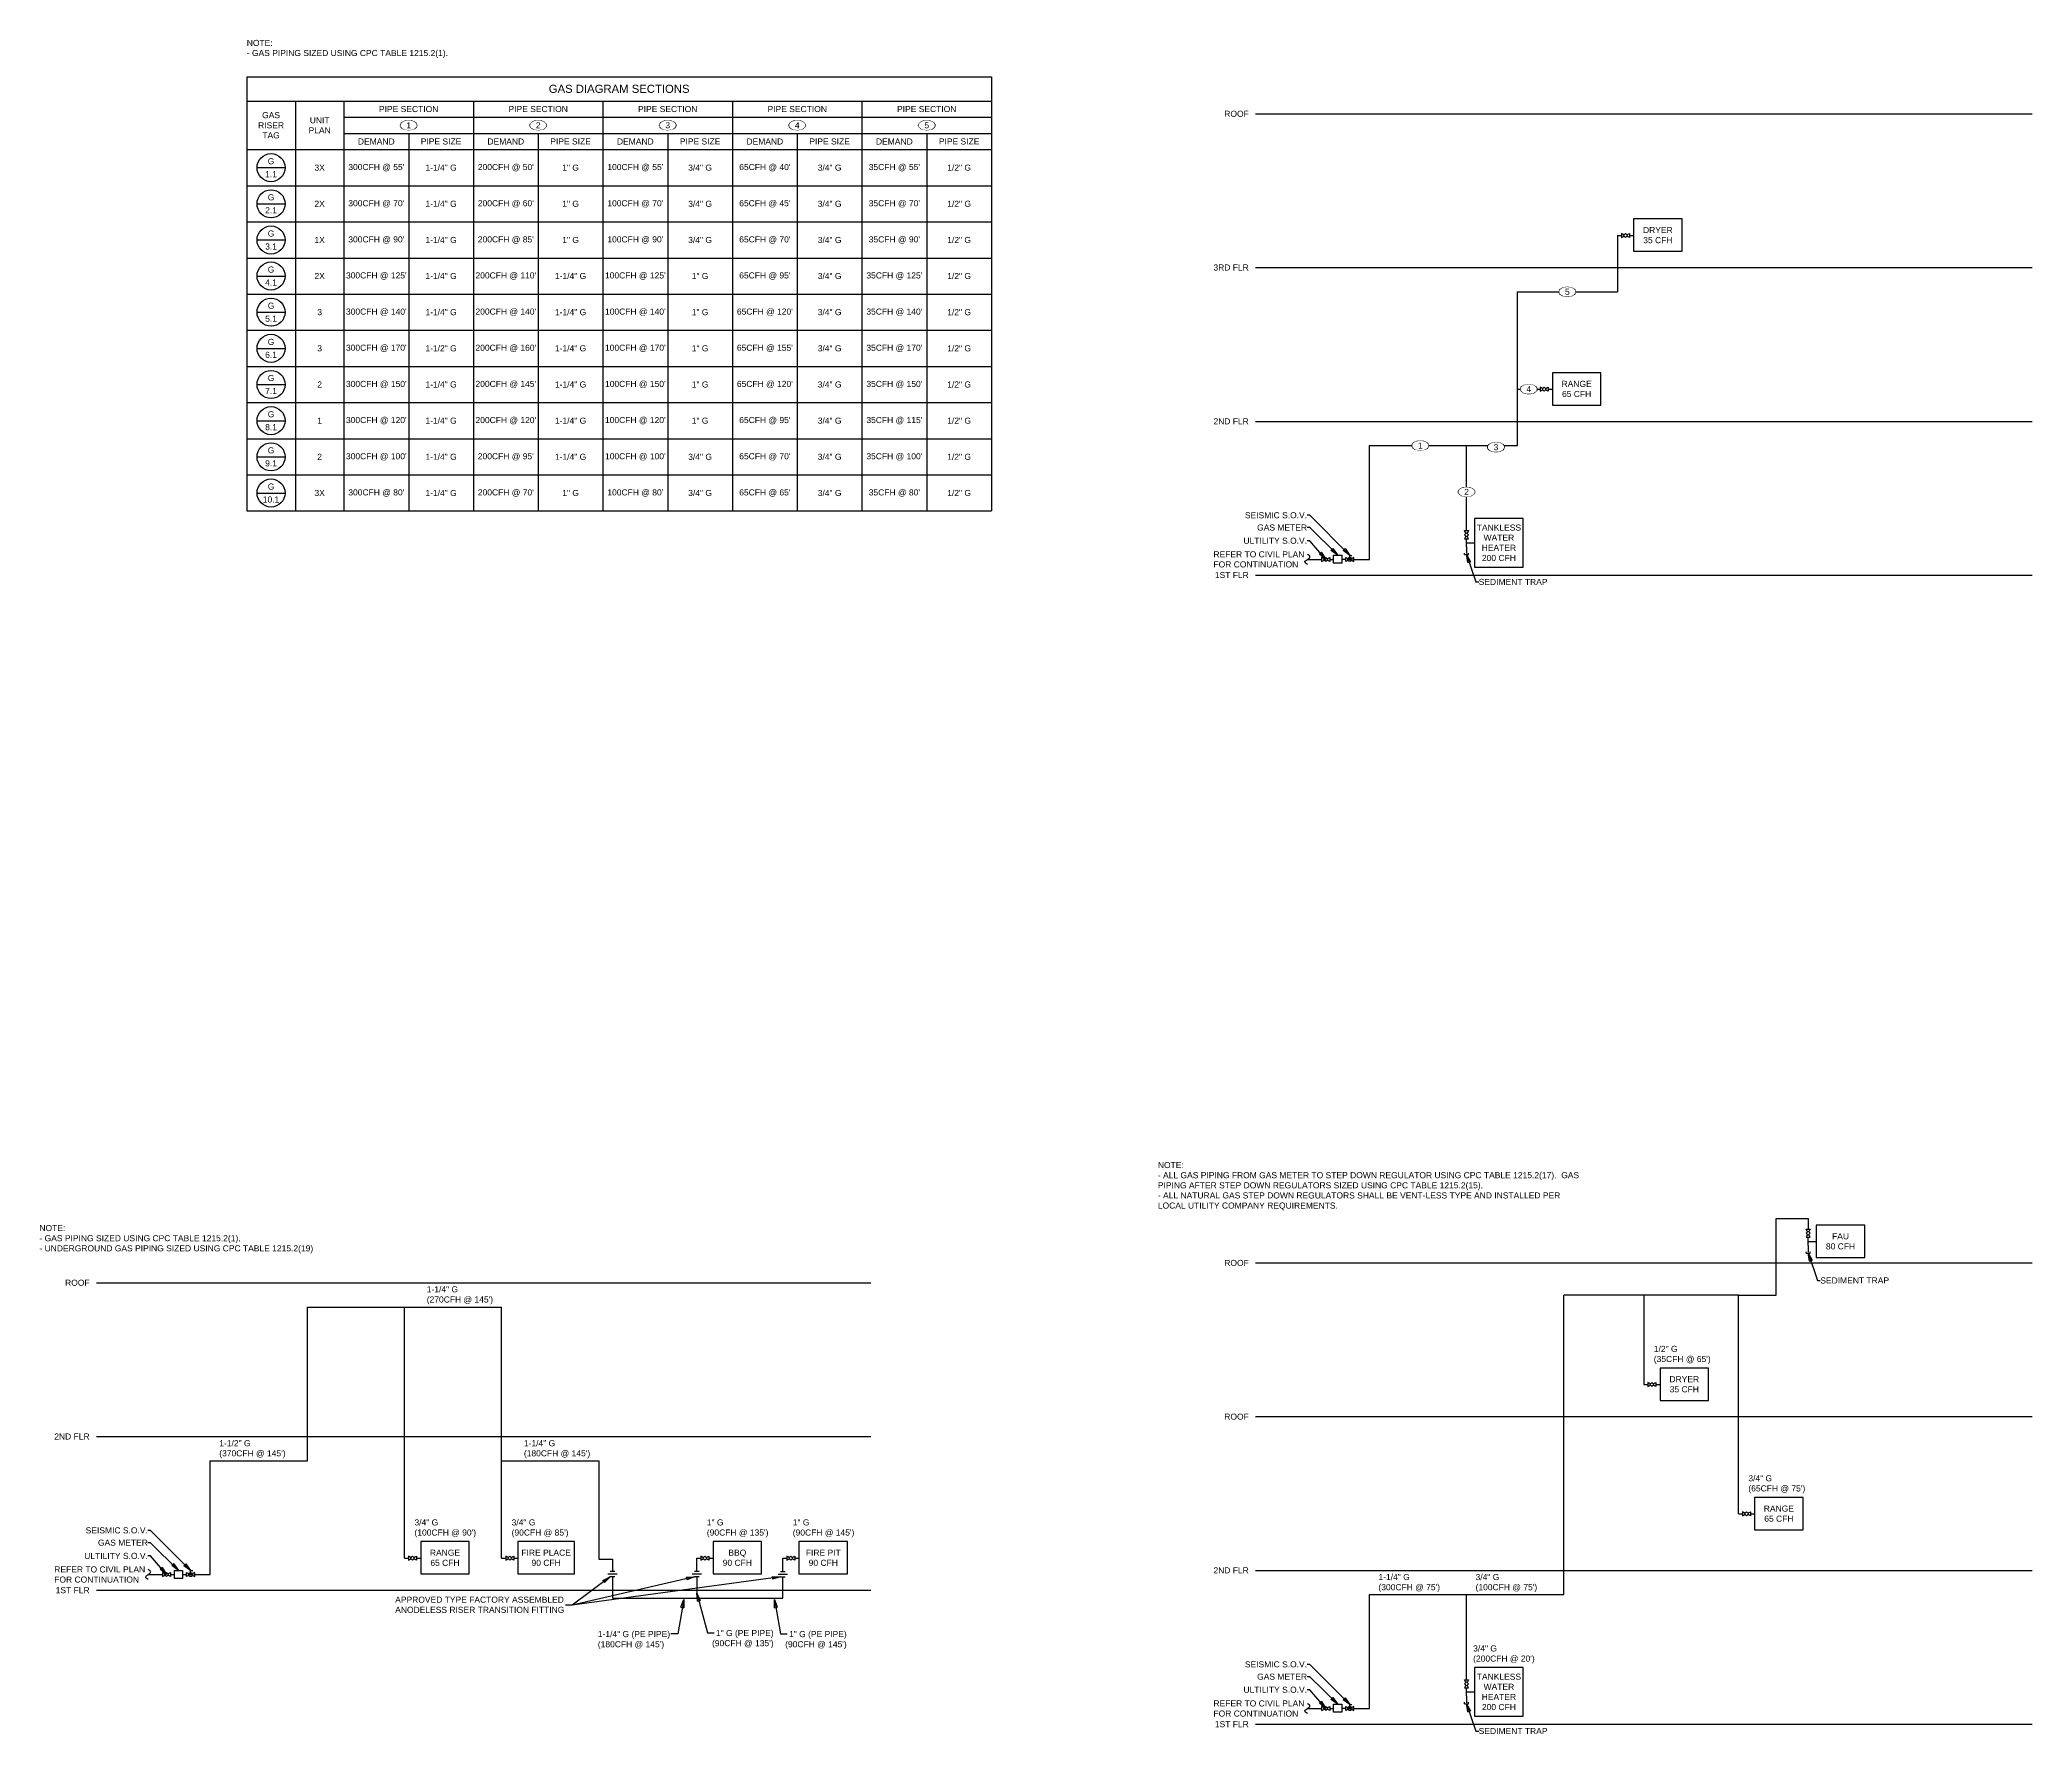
# Model space of a CAD drawing. Extents: x -1750 to 6031, y -1833 to 2182.
# Drawn here: x 580 to 2056, y -1833 to -577 of the extents above; entities that cross this region are included whole.
import ezdxf
from ezdxf.enums import TextEntityAlignment as Align

# ---------------------------------------------------------------- set-up
doc = ezdxf.new("R2010")
doc.units = 0
doc.header["$LTSCALE"] = 24
doc.header["$MEASUREMENT"] = 0
doc.set_wipeout_variables(frame=1)
doc.layers.get('0').update_dxf_attribs({"color": 8})
for name, color, linetype in [('DIAGRAM_LEVEL', 1, 'Continuous'), ('GEC_TEXT', 2, 'Continuous'), ('P-GAS', 151, 'Continuous'), ('PLUM-DIM-GAS', 1, 'Continuous'), ('PLUM-DIM-GAS-TEXT', 2, 'Continuous'), ('PLUM-GAS_LP', 151, 'Gas_LP')]:
    doc.layers.add(name, color=color, linetype=linetype)
doc.styles.add('A2', font='arial.ttf', dxfattribs={"height": 4.5})
doc.styles.get("Standard").update_dxf_attribs({"font": 'arial.ttf'})
doc.linetypes.add('Gas_LP', pattern='A,3.2,-0.25,["G",Standard,S=0.1,R=0,X=-0.12585,Y=-0.05],-0.065', length=3.515)
doc.dimstyles.new('Standard1', dxfattribs={"dimscale": 24, "dimtxt": 4.5, "dimasz": 0.25, "dimexe": 0.18, "dimexo": 0.0625, "dimgap": 2, "dimtad": 0, "dimtih": 1, "dimtoh": 1, "dimdec": 8, "dimzin": 0, "dimdsep": 46, "dimlunit": 4, "dimtxsty": 'Standard', "dimcen": 0.089844, "dimclre": 256, "dimadec": 0, "dimazin": 0, "dimtfac": 1, "dimtdec": 8, "dimtofl": 0, "dimtmove": 0, "dimatfit": 3, "dimldrblk": 'CLOSEDBLANK', "dimfxl": 1, "dimtolj": 1, "dimtzin": 0, "dimarcsym": 0})

# ---------------------------------------------------------------- blocks, each defined once
blk = doc.blocks.new('*U85')
at = {"linetype": 'ByBlock'}
for p, q in [((-1.5, 3), (-0.5, 1)), ((1.5, 3), (-1.5, 3)), ((0.5, 1), (1.5, 3)), ((-1.5, -3), (-0.5, -1)), ((1.5, -3), (-1.5, -3)), ((0.5, -1), (1.5, -3))]:
    blk.add_line(p, q, dxfattribs=at)
for p, q in [((0, 1.5), (-1.5, 0)), ((1.5, 0), (0, 1.5)), ((-1.5, 0), (0, -1.5)), ((0, -1.5), (1.5, 0))]:
    blk.add_line(p, q)
blk = doc.blocks.new('*U21')
at = {"linetype": 'Continuous'}
for p, q in [((0, 0), (5, 0)), ((5.7, 1.5), (4.7, 1.5)), ((5.7, -1.5), (5.7, 1.5)), ((5.7, -1.5), (4.7, -1.5))]:
    blk.add_line(p, q, dxfattribs=at)
blk = doc.blocks.new('_ClosedBlank')
at = {"color": 0, "linetype": 'ByBlock', "lineweight": -2}
for p, q in [((-1, 0.17), (0, 0)), ((-1, 0.17), (-1, -0.17)), ((0, 0), (-1, -0.17))]:
    blk.add_line(p, q, dxfattribs=at)
blk = doc.blocks.new('*U52')
at = {"linetype": 'Continuous'}
blk.add_spline([(3.7, 0), (1.9, -1.9), (0, 0), (-1.9, 1.9), (-3.8, 0)], degree=3, dxfattribs=at)
blk = doc.blocks.new('*U84')
at = {"linetype": 'ByBlock'}
for p, q in [((1.5, 3), (-1.5, -3)), ((-1.5, 3), (1.5, 3)), ((1.5, -3), (-1.5, 3)), ((-1.5, -3), (1.5, -3))]:
    blk.add_line(p, q, dxfattribs=at)
blk.add_lwpolyline([(0, 0), (3, 0), (3, -1.5)])
blk.add_circle((0, 0), 1.5, dxfattribs=at)
blk = doc.blocks.new('PLBG_Diagram_Note')
blk.add_lwpolyline([(0, 3.5), (1.2, 3.4), (2.4, 3.2), (3.4, 2.9), (4.2, 2.5), (5, 1.9), (5.6, 1.2), (5.9, 0.6), (6, 0), (5.9, -0.6), (5.6, -1.2), (5, -1.9), (4.2, -2.5), (3.4, -2.9), (2.4, -3.2), (1.2, -3.4), (0, -3.5), (-1.2, -3.4), (-2.4, -3.2), (-3.4, -2.9), (-4.2, -2.5), (-5, -1.9), (-5.6, -1.2), (-5.9, -0.6), (-6, 0), (-5.9, 0.6), (-5.6, 1.2), (-5, 1.9), (-4.2, 2.5), (-3.4, 2.9), (-2.4, 3.2), (-1.2, 3.4)], close=True)
blk.add_wipeout([(0, 3.5), (1.2, 3.4), (2.4, 3.2), (3.4, 2.9), (4.2, 2.5), (5, 1.9), (5.6, 1.2), (5.9, 0.6), (6, 0), (5.9, -0.6), (5.6, -1.2), (5, -1.9), (4.2, -2.5), (3.4, -2.9), (2.4, -3.2), (1.2, -3.4), (0, -3.5), (-1.2, -3.4), (-2.4, -3.2), (-3.4, -2.9), (-4.2, -2.5), (-5, -1.9), (-5.6, -1.2), (-5.9, -0.6), (-6, 0), (-5.9, 0.6), (-5.6, 1.2), (-5, 1.9), (-4.2, 2.5), (-3.4, 2.9), (-2.4, 3.2), (-1.2, 3.4)])
at = {"style": 'A2'}
blk.add_attdef('NO.', text='', height=4.5, dxfattribs=at).set_placement((0, 0), align=Align.MIDDLE_CENTER)
blk = doc.blocks.new('Tag-Riser')
at = {"color": 0, "linetype": 'ByBlock'}
blk.add_line((-10.4, 0), (10.4, 0), dxfattribs=at)
blk.add_circle((0, 0), 10.4, dxfattribs=at)
at = {"color": 0, "style": 'A2'}
for tag, p in [('TAG', (0, 4.8)), ('#', (0, -4.8))]:
    blk.add_attdef(tag, text='', height=4.5, dxfattribs=at).set_placement(p, align=Align.MIDDLE_CENTER)
blk = doc.blocks.new('*T183')
at = {"layer": 'PLUM-DIM-GAS-TEXT', "color": 0, "linetype": 'ByBlock', "lineweight": -2, "transparency": 16777216}
for p, q in [((0, 0), (552, 0)), ((0, 0), (0, -321.8)), ((552, 0), (552, -321.8)), ((0, -18), (552, -18)), ((36, -18), (36, -321.8)), ((72, -18), (72, -321.8)), ((168, -18), (168, -321.8)), ((264, -18), (264, -321.8)), ((360, -18), (360, -321.8)), ((456, -18), (456, -321.8)), ((0, -54), (552, -54)), ((0, -80.8), (552, -80.8)), ((0, -107.6), (552, -107.6)), ((0, -134.4), (552, -134.4)), ((0, -161.1), (552, -161.1)), ((0, -187.9), (552, -187.9)), ((0, -214.7), (552, -214.7)), ((0, -241.5), (552, -241.5)), ((0, -268.3), (552, -268.3)), ((0, -295.1), (552, -295.1)), ((0, -321.8), (552, -321.8))]:
    blk.add_line(p, q, dxfattribs=at)
at = {"layer": 'PLUM-DIM-GAS-TEXT', "color": 0, "transparency": 16777216}
for p, values in [((18, -67.4), {'TAG': 'G', '#': '1.1'}), ((18, -94.2), {'TAG': 'G', '#': '2.1'}), ((18, -121), {'TAG': 'G', '#': '3.1'}), ((18, -147.7), {'TAG': 'G', '#': '4.1'}), ((18, -174.5), {'TAG': 'G', '#': '5.1'}), ((18, -201.3), {'TAG': 'G', '#': '6.1'}), ((18, -228.1), {'TAG': 'G', '#': '7.1'}), ((18, -254.9), {'TAG': 'G', '#': '8.1'}), ((18, -281.7), {'TAG': 'G', '#': '9.1'}), ((18, -308.5), {'TAG': 'G', '#': '10.1'})]:
    blk.add_blockref('Tag-Riser', p, dxfattribs=at).add_auto_attribs(values)
at = {"layer": 'PLUM-DIM-GAS-TEXT', "color": 2, "transparency": 16777216, "insert": (276, -9), "char_height": 6, "width": 551.4, "attachment_point": 5}
blk.add_mtext('GAS DIAGRAM SECTIONS', dxfattribs=at)
at = {"layer": 'PLUM-DIM-GAS-TEXT', "color": 0, "transparency": 16777216, "char_height": 4.5, "attachment_point": 5}
for s, insert, width in [('GAS\\PRISER\\PTAG', (18, -36), 35.4), ('PIPE SECTION', (120, -24), 95.4), ('PIPE SECTION', (216, -24), 95.4), ('PIPE SECTION', (312, -24), 95.4), ('PIPE SECTION', (408, -24), 95.4), ('PIPE SECTION', (504, -24), 95.4), ('UNIT\\PPLAN', (54, -36), 35.4), ('DEMAND', (96, -48), 47.4), ('PIPE SIZE', (144, -48), 47.4), ('DEMAND', (192, -48), 47.4), ('PIPE SIZE', (240, -48), 47.4), ('DEMAND', (288, -48), 47.4), ('PIPE SIZE', (336, -48), 47.4), ('DEMAND', (384, -48), 47.4), ('PIPE SIZE', (432, -48), 47.4), ('DEMAND', (480, -48), 47.4), ('PIPE SIZE', (528, -48), 47.4)]:
    blk.add_mtext(s, dxfattribs=dict(at, insert=insert, width=width))
at = {"layer": 'PLUM-DIM-GAS-TEXT', "color": 2, "transparency": 16777216, "char_height": 4.5, "attachment_point": 5, "style": 'A2'}
for s, insert, width in [('3X', (54, -67.4), 35.4), ("300CFH @ 55'", (96, -67.4), 47.4), ("200CFH @ 50'", (192, -67.4), 47.4), ("100CFH @ 55'", (288, -67.4), 47.4), ('3/4" G', (336, -67.4), 47.4), ("65CFH @ 40'", (384, -67.4), 47.4), ('3/4" G', (432, -67.4), 47.4), ("35CFH @ 55'", (480, -67.4), 47.4), ('1/2" G', (528, -67.4), 47.4), ('2X', (54, -94.2), 35.4), ("300CFH @ 70'", (96, -94.2), 47.4), ("200CFH @ 60'", (192, -94.2), 47.4), ("100CFH @ 70'", (288, -94.2), 47.4), ('3/4" G', (336, -94.2), 47.4), ("65CFH @ 45'", (384, -94.2), 47.4), ('3/4" G', (432, -94.2), 47.4), ("35CFH @ 70'", (480, -94.2), 47.4), ('1/2" G', (528, -94.2), 47.4), ("300CFH @ 90'", (96, -121), 47.4), ("200CFH @ 85'", (192, -121), 47.4), ("100CFH @ 90'", (288, -121), 47.4), ("65CFH @ 70'", (384, -121), 47.4), ("35CFH @ 90'", (480, -121), 47.4), ('1X', (54, -121), 35.4), ('3/4" G', (336, -121), 47.4), ('3/4" G', (432, -121), 47.4), ('1/2" G', (528, -121), 47.4), ('2X', (54, -147.7), 35.4), ("300CFH @ 125'", (96, -147.7), 47.4), ("200CFH @ 110'", (192, -147.7), 47.4), ("100CFH @ 125'", (288, -147.7), 47.4), ('1" G', (336, -147.7), 47.4), ("65CFH @ 95'", (384, -147.7), 47.4), ('3/4" G', (432, -147.7), 47.4), ("35CFH @ 125'", (480, -147.7), 47.4), ('1/2" G', (528, -147.7), 47.4), ('3', (54, -174.5), 35.4), ("300CFH @ 140'", (96, -174.5), 47.4), ("200CFH @ 140'", (192, -174.5), 47.4), ("100CFH @ 140'", (288, -174.5), 47.4), ('1" G', (336, -174.5), 47.4), ("65CFH @ 120'", (384, -174.5), 47.4), ('3/4" G', (432, -174.5), 47.4), ("35CFH @ 140'", (480, -174.5), 47.4), ('1/2" G', (528, -174.5), 47.4), ('3', (54, -201.3), 35.4), ("300CFH @ 170'", (96, -201.3), 47.4), ("200CFH @ 160'", (192, -201.3), 47.4), ("100CFH @ 170'", (288, -201.3), 47.4), ('1" G', (336, -201.3), 47.4), ("65CFH @ 155'", (384, -201.3), 47.4), ("35CFH @ 170'", (480, -201.3), 47.4), ('1/2" G', (528, -201.3), 47.4), ('2', (54, -228.1), 35.4), ("300CFH @ 150'", (96, -228.1), 47.4), ("200CFH @ 145'", (192, -228.1), 47.4), ("100CFH @ 150'", (288, -228.1), 47.4), ('1" G', (336, -228.1), 47.4), ("65CFH @ 120'", (384, -228.1), 47.4), ('3/4" G', (432, -228.1), 47.4), ("35CFH @ 150'", (480, -228.1), 47.4), ('1/2" G', (528, -228.1), 47.4), ('1', (54, -254.9), 35.4), ("300CFH @ 120'", (96, -254.9), 47.4), ("200CFH @ 120'", (192, -254.9), 47.4), ("100CFH @ 120'", (288, -254.9), 47.4), ('1" G', (336, -254.9), 47.4), ("65CFH @ 95'", (384, -254.9), 47.4), ('3/4" G', (432, -254.9), 47.4), ("35CFH @ 115'", (480, -254.9), 47.4), ('1/2" G', (528, -254.9), 47.4), ('2', (54, -281.7), 35.4), ("300CFH @ 100'", (96, -281.7), 47.4), ("200CFH @ 95'", (192, -281.7), 47.4), ("100CFH @ 100'", (288, -281.7), 47.4), ('3/4" G', (336, -281.7), 47.4), ("65CFH @ 70'", (384, -281.7), 47.4), ('3/4" G', (432, -281.7), 47.4), ("35CFH @ 100'", (480, -281.7), 47.4), ('1/2" G', (528, -281.7), 47.4), ('3X', (54, -308.5), 35.4), ("300CFH @ 80'", (96, -308.5), 47.4), ("200CFH @ 70'", (192, -308.5), 47.4), ("100CFH @ 80'", (288, -308.5), 47.4), ('3/4" G', (336, -308.5), 47.4), ("65CFH @ 65'", (384, -308.5), 47.4), ('3/4" G', (432, -308.5), 47.4), ("35CFH @ 80'", (480, -308.5), 47.4), ('1/2" G', (528, -308.5), 47.4)]:
    blk.add_mtext(s, dxfattribs=dict(at, insert=insert, width=width))
at = {"layer": 'PLUM-DIM-GAS-TEXT', "color": 0, "transparency": 16777216, "char_height": 4.5, "width": 47.4, "attachment_point": 5, "style": 'A2'}
for s, insert in [('1-1/4" G', (144, -67.4)), ('1" G', (240, -67.4)), ('1-1/4" G', (144, -94.2)), ('1" G', (240, -94.2)), ('1-1/4" G', (144, -121)), ('1" G', (240, -121)), ('1-1/4" G', (144, -147.7)), ('1-1/4" G', (240, -147.7)), ('1-1/4" G', (144, -174.5)), ('1-1/4" G', (240, -174.5)), ('1-1/2" G', (144, -201.3)), ('1-1/4" G', (240, -201.3)), ('3/4" G', (432, -201.3)), ('1-1/4" G', (144, -228.1)), ('1-1/4" G', (240, -228.1)), ('1-1/4" G', (144, -254.9)), ('1-1/4" G', (240, -254.9)), ('1-1/4" G', (144, -281.7)), ('1-1/4" G', (240, -281.7)), ('1-1/4" G', (144, -308.5)), ('1" G', (240, -308.5))]:
    blk.add_mtext(s, dxfattribs=dict(at, insert=insert))
at = {"layer": 'PLUM-DIM-GAS-TEXT', "color": 0, "transparency": 16777216}
for p, values in [((120, -36), {'NO.': '1'}), ((216, -36), {'NO.': '2'}), ((312, -36), {'NO.': '3'}), ((408, -36), {'NO.': '4'}), ((504, -36), {'NO.': '5'})]:
    blk.add_blockref('PLBG_Diagram_Note', p, dxfattribs=at).add_auto_attribs(values)
at = {"layer": 'PLUM-DIM-GAS-TEXT', "color": 0, "linetype": 'ByBlock', "lineweight": -2, "transparency": 16777216}
for p, q in [((72, -30), (552, -30)), ((72, -42), (552, -42)), ((120, -42), (120, -321.8)), ((216, -42), (216, -321.8)), ((312, -42), (312, -321.8)), ((408, -42), (408, -321.8)), ((504, -42), (504, -321.8))]:
    blk.add_line(p, q, dxfattribs=at)

msp = doc.modelspace()

# ---------------------------------------------------------------- linework, layer by layer
at = {"layer": 'DIAGRAM_LEVEL'}
for points in [[(1480.6, -632.3), (2056.2, -632.3)], [(1480.6, -746.2), (2056.2, -746.2)], [(1480.6, -860.2), (2056.2, -860.2)], [(1480.6, -974.1), (2056.2, -974.1)], [(1480.6, -1483.9), (2056.2, -1483.9)], [(621.4, -1498.6), (1195.5, -1498.6)], [(1480.6, -1597.8), (2056.2, -1597.8)], [(621.4, -1612.5), (1195.5, -1612.5)], [(1480.6, -1711.7), (2056.2, -1711.7)], [(621.4, -1726.4), (1195.5, -1726.4)], [(1480.6, -1825.7), (2056.2, -1825.7)]]:
    msp.add_lwpolyline(points, dxfattribs=at)
at = {"layer": 'P-GAS'}
for points in [[(1005.8, -1712.6), (1002.3, -1712.6)], [(1068.2, -1712.6), (1064.7, -1712.6)], [(1128.5, -1712.6), (1132, -1712.6)], [(1007.5, -1714.5), (1000.5, -1714.5)], [(1005.8, -1716.4), (1002.3, -1716.4)], [(1070, -1714.5), (1063, -1714.5)], [(1068.2, -1716.4), (1064.7, -1716.4)], [(1126.7, -1714.5), (1133.7, -1714.5)], [(1128.5, -1716.4), (1132, -1716.4)]]:
    msp.add_lwpolyline(points, dxfattribs=at)
at = {"layer": 'PLUM-GAS_LP'}
msp.add_line((1768.4, -1507.8), (1768.4, -1574), dxfattribs=at)
for points in [[(1748.8, -722.4), (1751.8, -722.4)], [(1748.8, -722.4), (1748.8, -764.2)], [(1757.8, -722.4), (1760.8, -722.4)], [(1565, -878.2), (1674.7, -878.2), (1674.7, -764.2)], [(1674.7, -764.2), (1748.8, -764.2)], [(1674.7, -836.3), (1691.6, -836.3)], [(1697.6, -836.3), (1700.6, -836.3)], [(1565, -962.5), (1565, -878.2)], [(1637, -941.2), (1637, -878.2)], [(1637, -953.2), (1637, -947.2)], [(1637, -950.2), (1643, -950.2)], [(1519, -962.5), (1529.6, -962.5)], [(1535.6, -962.5), (1538.5, -962.5)], [(1544.5, -962.4), (1547.5, -962.4)], [(1553.5, -962.5), (1565, -962.5)], [(1866.5, -1507.8), (1866.5, -1451), (1890.2, -1451), (1890.2, -1458.9)], [(1890.2, -1470.9), (1890.2, -1464.9)], [(1890.2, -1467.9), (1896.2, -1467.9)], [(777.8, -1516.6), (921.8, -1516.6)], [(777.8, -1630.5), (777.8, -1516.6)], [(849.8, -1702.6), (849.8, -1516.6)], [(921.8, -1702.6), (921.8, -1516.6)], [(1838.5, -1669.9), (1838.5, -1507.8), (1709, -1507.8)], [(1709, -1729.7), (1709, -1507.8)], [(1838.5, -1507.8), (1866.5, -1507.8)], [(1768.4, -1574), (1771.4, -1574)], [(1777.4, -1574), (1780.4, -1574)], [(705.8, -1714.8), (705.8, -1630.5)], [(705.8, -1630.5), (777.8, -1630.5)], [(921.8, -1630.5), (993.8, -1630.5)], [(993.8, -1630.5), (993.8, -1703.3), (1004, -1703.3), (1004, -1712.6)], [(1838.5, -1669.9), (1841.5, -1669.9)], [(1847.5, -1669.9), (1850.5, -1669.9)], [(849.8, -1702.6), (852.8, -1702.6)], [(858.8, -1702.6), (861.8, -1702.6)], [(921.8, -1702.6), (924.8, -1702.6)], [(930.8, -1702.6), (933.8, -1702.6)], [(1066.5, -1702.6), (1069.5, -1702.6)], [(1066.5, -1712.6), (1066.5, -1702.6)], [(1075.5, -1702.6), (1078.5, -1702.6)], [(1130.2, -1702.6), (1133.2, -1702.6)], [(1130.2, -1712.6), (1130.2, -1702.6)], [(1139.2, -1702.6), (1142.2, -1702.6)], [(659.8, -1714.8), (670.4, -1714.8)], [(676.4, -1714.8), (679.3, -1714.8)], [(685.3, -1714.7), (688.3, -1714.7)], [(694.3, -1714.8), (705.8, -1714.8)], [(1004, -1732.4), (1130.2, -1732.4), (1130.2, -1716.4)], [(1004, -1716.4), (1004, -1732.4)], [(1066.5, -1716.4), (1066.5, -1732.4)], [(1565, -1729.7), (1709, -1729.7)], [(1565, -1814.1), (1565, -1729.7)], [(1637, -1792.8), (1637, -1729.7)], [(1637, -1804.8), (1637, -1798.8)], [(1519, -1814.1), (1529.6, -1814.1)], [(1535.6, -1814.1), (1538.5, -1814.1)], [(1544.5, -1813.9), (1547.5, -1813.9)], [(1553.5, -1814.1), (1565, -1814.1)], [(1637, -1801.8), (1643, -1801.8)]]:
    msp.add_lwpolyline(points, dxfattribs=at)
for points in [[(1760.8, -710.2), (1760.8, -734.2), (1796.8, -734.2), (1796.8, -710.2)], [(1700.6, -824.2), (1700.6, -848.2), (1736.6, -848.2), (1736.6, -824.2)], [(1643, -932.2), (1643, -968.2), (1679, -968.2), (1679, -932.2)], [(1538.5, -959.4), (1544.5, -959.4), (1544.5, -965.4), (1538.5, -965.4)], [(1896.2, -1455.9), (1896.2, -1479.9), (1932.2, -1479.9), (1932.2, -1455.9)], [(1780.4, -1561.8), (1780.4, -1585.8), (1816.4, -1585.8), (1816.4, -1561.8)], [(1850.5, -1657.7), (1850.5, -1681.7), (1886.5, -1681.7), (1886.5, -1657.7)], [(861.8, -1690.4), (861.8, -1714.4), (897.8, -1714.4), (897.8, -1690.4)], [(933.8, -1690.4), (933.8, -1714.4), (975.8, -1714.4), (975.8, -1690.4)], [(1078.5, -1690.4), (1078.5, -1714.4), (1114.5, -1714.4), (1114.5, -1690.4)], [(1142.2, -1690.4), (1142.2, -1714.4), (1178.2, -1714.4), (1178.2, -1690.4)], [(679.3, -1711.7), (685.3, -1711.7), (685.3, -1717.7), (679.3, -1717.7)], [(1643, -1783.8), (1643, -1819.8), (1679, -1819.8), (1679, -1783.8)], [(1538.5, -1810.9), (1544.5, -1810.9), (1544.5, -1816.9), (1538.5, -1816.9)]]:
    msp.add_lwpolyline(points, close=True, dxfattribs=at)

# ---------------------------------------------------------------- block references
msp.add_blockref('*T183', (732.9, -604.8))
at = {"layer": 'PLUM-GAS_LP', "xscale": -1, "rotation": 270}
for p in [(1754.8, -722.4), (1694.6, -836.3), (1532.6, -962.5), (1774.4, -1574), (1844.5, -1669.9), (855.8, -1702.6), (927.8, -1702.6), (1072.5, -1702.6), (1136.2, -1702.6), (673.4, -1714.8), (1532.6, -1814.1)]:
    msp.add_blockref('*U85', p, dxfattribs=at)
at = {"layer": 'PLUM-GAS_LP', "xscale": -1}
for p in [(1637, -944.2), (1890.2, -1461.9), (1637, -1795.8)]:
    msp.add_blockref('*U85', p, dxfattribs=at)
at = {"layer": 'PLUM-GAS_LP'}
for name, p, rotation in [('*U52', (1519, -962.5), 270), ('*U84', (1550.5, -962.5), 90.00000000000001), ('*U21', (1637, -953.2), 270), ('*U21', (1890.2, -1470.9), 270), ('*U52', (659.8, -1714.8), 270), ('*U84', (691.3, -1714.8), 90.00000000000001), ('*U52', (1519, -1814.1), 270), ('*U84', (1550.5, -1814.1), 90.00000000000001), ('*U21', (1637, -1804.8), 270)]:
    msp.add_blockref(name, p, dxfattribs=dict(at, rotation=rotation))

# ---------------------------------------------------------------- texts
at = {"layer": 'DIAGRAM_LEVEL', "color": 2, "char_height": 4.5, "width": 32.385, "attachment_point": 6, "style": 'A2'}
for s, insert in [('ROOF', (1475.6, -632.3)), ('3RD FLR', (1475.6, -746.2)), ('2ND FLR', (1475.6, -860.2)), ('1ST FLR', (1475.6, -974.1)), ('ROOF', (1475.6, -1483.9)), ('ROOF', (616.4, -1498.6)), ('ROOF', (1475.6, -1597.8)), ('2ND FLR', (616.4, -1612.5)), ('2ND FLR', (1475.6, -1711.7)), ('1ST FLR', (616.4, -1726.4)), ('1ST FLR', (1475.6, -1825.7))]:
    msp.add_mtext(s, dxfattribs=dict(at, insert=insert))
at = {"layer": 'GEC_TEXT', "char_height": 4.5, "style": 'A2'}
for s, insert, width, attachment_point in [('APPROVED TYPE FACTORY ASSEMBLED ANODELESS RISER TRANSITION FITTING', (842.9, -1731.2), 127.769, 1), ('1-1/4" G (PE PIPE)\\P(180CFH @ 145\')', (993.1, -1756.7), 80, 1), ('1" G (PE PIPE)\\P(90CFH @ 135\')', (1123.4, -1755.9), 80, 3), ('1" G (PE PIPE)\\P(90CFH @ 145\')', (1177.6, -1756.7), 80, 3)]:
    msp.add_mtext(s, dxfattribs=dict(at, insert=insert, width=width, attachment_point=attachment_point))
at = {"layer": 'PLUM-DIM-GAS-TEXT', "char_height": 4.5, "style": 'A2'}
for s, insert, width, attachment_point in [('NOTE:\\P- GAS PIPING SIZED USING CPC TABLE 1215.2(1).', (732.9, -577.5), 314.999, 1), ('DRYER \\P35 CFH', (1778.8, -722.2), 36, 5), ('RANGE\\P65 CFH', (1718.6, -836.2), 36, 5), ('SEISMIC S.O.V.', (1518.8, -929.8), 88.858, 6), ('GAS METER', (1518.8, -938.9), 88.858, 6), ('TANKLESS WATER HEATER 200 CFH', (1661, -950.2), 36, 5), ('REFER TO CIVIL PLAN \\PFOR CONTINUATION', (1449.4, -962.5), 88.858, 4), ('ULTILITY S.O.V.', (1518.8, -948.7), 88.858, 6), ('SEDIMENT TRAP', (1646, -979.2), 88.858, 4), ('NOTE:\\P- ALL GAS PIPING FROM GAS METER TO STEP DOWN REGULATOR USING CPC TABLE 1215.2(17).  GAS PIPING AFTER STEP DOWN REGULATORS SIZED USING CPC TABLE 1215.2(15).\\P- ALL NATURAL GAS STEP DOWN REGULATORS SHALL BE VENT-LESS TYPE AND INSTALLED PER LOCAL UTILITY COMPANY REQUIREMENTS.', (1408.2, -1409.1), 314.999, 1), ('NOTE:\\P- GAS PIPING SIZED USING CPC TABLE 1215.2(1).\\P- UNDERGROUND GAS PIPING SIZED USING CPC TABLE 1215.2(19)', (579.2, -1455.8), 314.999, 1), ('FAU \\P80 CFH', (1914.2, -1467.9), 36, 5), ('1-1/4" G\\P(270CFH @ 145\')', (866.3, -1507.9), 88.858, 4), ('SEDIMENT TRAP', (1899.2, -1496.9), 88.858, 4), ('1/2" G\\P(35CFH @ 65\')', (1775.8, -1552), 88.858, 4), ('DRYER \\P35 CFH', (1798.4, -1573.8), 36, 5), ('1-1/2" G\\P(370CFH @ 145\')', (712.5, -1621.9), 88.858, 4), ('1-1/4" G\\P(180CFH @ 145\')', (938.3, -1621.9), 88.858, 4), ('3/4" G\\P(65CFH @ 75\')', (1845.9, -1647.9), 88.858, 4), ('RANGE\\P65 CFH', (1868.5, -1669.7), 36, 5), ('SEISMIC S.O.V.', (659.6, -1682.1), 88.858, 6), ('3/4" G\\P(100CFH @ 90\')', (857.2, -1680.6), 88.858, 4), ('3/4" G\\P(90CFH @ 85\')', (929.2, -1680.6), 88.858, 4), ('1" G\\P(90CFH @ 135\')', (1073.9, -1680.6), 88.858, 4), ('1" G\\P(90CFH @ 145\')', (1137.6, -1680.6), 88.858, 4), ('GAS METER', (659.6, -1691.2), 88.858, 6), ('RANGE\\P65 CFH', (879.8, -1702.4), 36, 5), ('FIRE PLACE\\P90 CFH', (954.8, -1702.4), 42, 5), ('BBQ\\P90 CFH', (1096.5, -1702.4), 36, 5), ('FIRE PIT\\P90 CFH', (1160.2, -1702.4), 36, 5), ('REFER TO CIVIL PLAN \\PFOR CONTINUATION', (590.2, -1714.8), 88.858, 4), ('ULTILITY S.O.V.', (659.6, -1701), 88.858, 6), ('1-1/4" G\\P(300CFH @ 75\')', (1571.7, -1721.1), 88.858, 4), ('3/4" G\\P(100CFH @ 75\')', (1643.7, -1721.1), 88.858, 4), ('3/4" G\\P(200CFH @ 20\')', (1641.9, -1774), 88.858, 4), ('SEISMIC S.O.V.', (1518.8, -1781.4), 88.858, 6), ('ULTILITY S.O.V.', (1518.8, -1800.2), 88.858, 6), ('GAS METER', (1518.8, -1790.5), 88.858, 6), ('TANKLESS WATER HEATER 200 CFH', (1661, -1801.8), 36, 5), ('REFER TO CIVIL PLAN \\PFOR CONTINUATION', (1449.4, -1814.1), 88.858, 4), ('SEDIMENT TRAP', (1646, -1830.8), 88.858, 4)]:
    msp.add_mtext(s, dxfattribs=dict(at, insert=insert, width=width, attachment_point=attachment_point))

# ---------------------------------------------------------------- leaders
at = {"layer": 'PLUM-DIM-GAS'}
for points in [[(1550.5, -959.5), (1520.8, -929.8), (1518.8, -929.8)], [(1541.5, -959.4), (1520.8, -938.9), (1518.8, -938.9)], [(1532.6, -962.5), (1520.8, -948.7), (1518.8, -948.7)], [(1637, -958.9), (1644, -979.2), (1646, -979.2)], [(1890.2, -1476.5), (1897.2, -1496.9), (1899.2, -1496.9)], [(691.3, -1711.8), (661.6, -1682.1), (659.6, -1682.1)], [(682.3, -1711.7), (661.6, -1691.2), (659.6, -1691.2)], [(673.4, -1714.8), (661.6, -1701), (659.6, -1701)], [(1550.5, -1811.1), (1520.8, -1781.4), (1518.8, -1781.4)], [(1541.5, -1810.9), (1520.8, -1790.5), (1518.8, -1790.5)], [(1532.6, -1814.1), (1520.8, -1800.2), (1518.8, -1800.2)], [(1637, -1810.5), (1644, -1830.8), (1646, -1830.8)]]:
    msp.add_leader(points, dimstyle='Standard1', override={"dimscale": 24}, dxfattribs=at)
for points in [[(1128.5, -1716.4), (974.2, -1737.5), (969.2, -1737.5)], [(1064.7, -1716.4), (974.2, -1737.5), (969.2, -1737.5)], [(1002.3, -1716.4), (974.2, -1737.5), (969.2, -1737.5)], [(1056.8, -1733.3), (1052.3, -1758.7), (1047.3, -1758.7)], [(1066.5, -1728.5), (1074.3, -1757.9), (1079.3, -1757.9)], [(1124, -1733.3), (1128.5, -1758.7), (1133.4, -1758.7)]]:
    msp.add_leader(points, dimstyle='Standard1', dxfattribs=at)

# ---------------------------------------------------------------- next in the draw order: block references
at = {"layer": 'PLUM-DIM-GAS-TEXT'}
for p, values in [((1711.7, -764.2), {'NO.': '5'}), ((1683.1, -836.3), {'NO.': '4'}), ((1602.7, -878.2), {'NO.': '1'}), ((1658.8, -879.3), {'NO.': '3'}), ((1637, -912.5), {'NO.': '2'})]:
    msp.add_blockref('PLBG_Diagram_Note', p, dxfattribs=at).add_auto_attribs(values)

doc.saveas('drawing.dxf')
